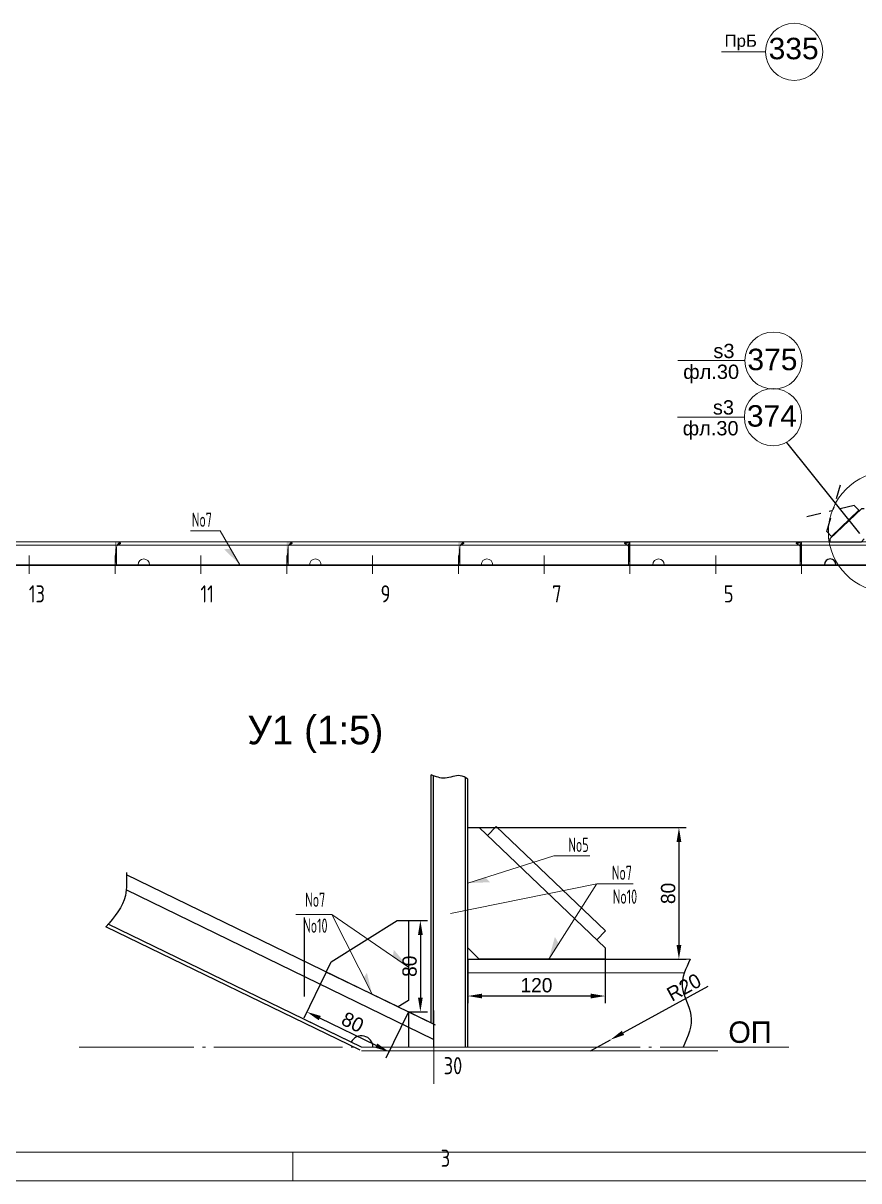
# Model space of a CAD drawing. Header units: millimetres. Extents: x 149544 to 197467, y -3118 to 25363.
# Drawn here: x 158827 to 161749, y 10130 to 14178 of the extents above; entities that cross this region are included whole.
import ezdxf

# ---------------------------------------------------------------- set-up
doc = ezdxf.new("R2010")
doc.units = ezdxf.units.MM
doc.header["$MEASUREMENT"] = 0
for name, pattern in [('K5LT32768', [0]), ('K5LT32769', [0]), ('K5LT32790', [520, 450, -30, 10, -30]), ('K5LT32791', [0]), ('K5LT32793', [10, 5, -5])]:
    doc.linetypes.add(name, pattern=pattern)
doc.layers.add('pen_035', color=1, linetype='Continuous')
doc.layers.add('pen_7', color=1, linetype='Continuous')
doc.styles.add('KTEXTSTYLE', font='GOST_AU.SHX', dxfattribs={"width": 0.96, "height": 5})
doc.styles.add('style5', font='arial.ttf', dxfattribs={"height": 3})
doc.dimstyles.new('PB5', dxfattribs={"dimscale": 20, "dimtxt": 2.5, "dimasz": 2.5, "dimexe": 1.25, "dimexo": 0, "dimtad": 1, "dimdec": 0, "dimlfac": 0.25, "dimtxsty": 'Standard', "dimcen": 2.5, "dimclrd": 7, "dimclre": 7, "dimclrt": 4, "dimadec": 0, "dimazin": 0, "dimtfac": 1, "dimtdec": 0, "dimtmove": 0, "dimatfit": 3, "dimfxl": 1.25, "dimarcsym": 0})

# ---------------------------------------------------------------- blocks, each defined once
blk = doc.blocks.new('U385')
at = {"layer": 'pen_035', "color": 1, "linetype": 'K5LT32769', "lineweight": 18, "true_color": 0xff0000}
for p, q in [((-174761.7, -3365), (-174745, -3365.4)), ((-174761.7, -3365), (-174746.7, -3365)), ((-174745, -3365.4), (-174746.7, -3365))]:
    blk.add_line(p, q, dxfattribs=at)
blk = doc.blocks.new('U386')
at = {"layer": 'pen_035', "color": 1, "linetype": 'K5LT32769', "lineweight": 18, "true_color": 0xff0000}
for p in [(-174754.7, -3378.3), (-174744.7, -3372.5)]:
    blk.add_line(p, (-174743.4, -3371.3), dxfattribs=at)
blk = doc.blocks.new('U387')
at = {"layer": 'pen_035', "color": 1, "linetype": 'K5LT32769', "lineweight": 18, "true_color": 0xff0000}
for p in [(-174754.7, -3378.3), (-174743.4, -3371.3)]:
    blk.add_line(p, (-174742.8, -3369.7), dxfattribs=at)
blk = doc.blocks.new('U388')
at = {"layer": 'pen_035', "color": 1, "linetype": 'K5LT32769', "lineweight": 18, "true_color": 0xff0000}
for p in [(-174754.7, -3378.3), (-174742.8, -3369.7)]:
    blk.add_line(p, (-174742.9, -3368), dxfattribs=at)
blk = doc.blocks.new('U389')
at = {"layer": 'pen_035', "color": 1, "linetype": 'K5LT32769', "lineweight": 18, "true_color": 0xff0000}
for p in [(-174755.8, -3379.1), (-174742.9, -3368)]:
    blk.add_line(p, (-174743.7, -3366.4), dxfattribs=at)
blk = doc.blocks.new('U390')
at = {"layer": 'pen_035', "color": 1, "linetype": 'K5LT32769', "lineweight": 18, "true_color": 0xff0000}
for p in [(-174755.8, -3379.1), (-174743.7, -3366.4)]:
    blk.add_line(p, (-174745, -3365.4), dxfattribs=at)
blk = doc.blocks.new('U391')
at = {"layer": 'pen_035', "color": 1, "linetype": 'K5LT32769', "lineweight": 18, "true_color": 0xff0000}
blk.add_line((-174761.7, -3445), (-174756.7, -3381.7), dxfattribs=at)
blk = doc.blocks.new('U392')
at = {"layer": 'pen_035', "color": 1, "linetype": 'K5LT32769', "lineweight": 18, "true_color": 0xff0000}
for p in [(-174761.7, -3445), (-174756.7, -3445)]:
    blk.add_line(p, (-174756.7, -3381.7), dxfattribs=at)
blk = doc.blocks.new('U417')
at = {"layer": 'pen_035', "color": 1, "linetype": 'K5LT32769', "lineweight": 18, "true_color": 0xff0000}
for p, q in [((-175961.7, -3365), (-175945, -3365.4)), ((-175961.7, -3365), (-175946.7, -3365)), ((-175945, -3365.4), (-175946.7, -3365))]:
    blk.add_line(p, q, dxfattribs=at)
blk = doc.blocks.new('U418')
at = {"layer": 'pen_035', "color": 1, "linetype": 'K5LT32769', "lineweight": 18, "true_color": 0xff0000}
for p in [(-175954.7, -3378.3), (-175944.7, -3372.5)]:
    blk.add_line(p, (-175943.4, -3371.3), dxfattribs=at)
blk = doc.blocks.new('U419')
at = {"layer": 'pen_035', "color": 1, "linetype": 'K5LT32769', "lineweight": 18, "true_color": 0xff0000}
for p in [(-175954.7, -3378.3), (-175943.4, -3371.3)]:
    blk.add_line(p, (-175942.8, -3369.7), dxfattribs=at)
blk = doc.blocks.new('U420')
at = {"layer": 'pen_035', "color": 1, "linetype": 'K5LT32769', "lineweight": 18, "true_color": 0xff0000}
for p in [(-175954.7, -3378.3), (-175942.8, -3369.7)]:
    blk.add_line(p, (-175942.9, -3368), dxfattribs=at)
blk = doc.blocks.new('U421')
at = {"layer": 'pen_035', "color": 1, "linetype": 'K5LT32769', "lineweight": 18, "true_color": 0xff0000}
for p in [(-175955.8, -3379.1), (-175942.9, -3368)]:
    blk.add_line(p, (-175943.7, -3366.4), dxfattribs=at)
blk = doc.blocks.new('U422')
at = {"layer": 'pen_035', "color": 1, "linetype": 'K5LT32769', "lineweight": 18, "true_color": 0xff0000}
for p in [(-175955.8, -3379.1), (-175943.7, -3366.4)]:
    blk.add_line(p, (-175945, -3365.4), dxfattribs=at)
blk = doc.blocks.new('U423')
at = {"layer": 'pen_035', "color": 1, "linetype": 'K5LT32769', "lineweight": 18, "true_color": 0xff0000}
blk.add_line((-175961.7, -3445), (-175956.7, -3381.7), dxfattribs=at)
blk = doc.blocks.new('U424')
at = {"layer": 'pen_035', "color": 1, "linetype": 'K5LT32769', "lineweight": 18, "true_color": 0xff0000}
for p in [(-175961.7, -3445), (-175956.7, -3445)]:
    blk.add_line(p, (-175956.7, -3381.7), dxfattribs=at)
blk = doc.blocks.new('U425')
at = {"layer": 'pen_035', "color": 1, "linetype": 'K5LT32769', "lineweight": 18, "true_color": 0xff0000}
for p, q in [((-175356.7, -3381.7), (-175361.7, -3445)), ((-175356.7, -3381.7), (-175356.7, -3445)), ((-175361.7, -3445), (-175356.7, -3445))]:
    blk.add_line(p, q, dxfattribs=at)
blk = doc.blocks.new('U426')
at = {"layer": 'pen_035', "color": 1, "linetype": 'K5LT32769', "lineweight": 18, "true_color": 0xff0000}
for p in [(-175354.7, -3378.3), (-175344.7, -3372.5)]:
    blk.add_line(p, (-175343.4, -3371.3), dxfattribs=at)
blk = doc.blocks.new('U427')
at = {"layer": 'pen_035', "color": 1, "linetype": 'K5LT32769', "lineweight": 18, "true_color": 0xff0000}
for p in [(-175354.7, -3378.3), (-175343.4, -3371.3)]:
    blk.add_line(p, (-175342.8, -3369.7), dxfattribs=at)
blk = doc.blocks.new('U428')
at = {"layer": 'pen_035', "color": 1, "linetype": 'K5LT32769', "lineweight": 18, "true_color": 0xff0000}
for p in [(-175354.7, -3378.3), (-175342.8, -3369.7)]:
    blk.add_line(p, (-175342.9, -3368), dxfattribs=at)
blk = doc.blocks.new('U429')
at = {"layer": 'pen_035', "color": 1, "linetype": 'K5LT32769', "lineweight": 18, "true_color": 0xff0000}
for p in [(-175355.8, -3379.1), (-175342.9, -3368)]:
    blk.add_line(p, (-175343.7, -3366.4), dxfattribs=at)
blk = doc.blocks.new('U430')
at = {"layer": 'pen_035', "color": 1, "linetype": 'K5LT32769', "lineweight": 18, "true_color": 0xff0000}
for p in [(-175355.8, -3379.1), (-175343.7, -3366.4)]:
    blk.add_line(p, (-175345, -3365.4), dxfattribs=at)
blk = doc.blocks.new('U431')
at = {"layer": 'pen_035', "color": 1, "linetype": 'K5LT32769', "lineweight": 18, "true_color": 0xff0000}
blk.add_line((-175361.7, -3445), (-175356.7, -3381.7), dxfattribs=at)
blk = doc.blocks.new('U432')
at = {"layer": 'pen_035', "color": 1, "linetype": 'K5LT32769', "lineweight": 18, "true_color": 0xff0000}
for p in [(-175345, -3365.4), (-175346.7, -3365)]:
    blk.add_line(p, (-175361.7, -3365), dxfattribs=at)
blk = doc.blocks.new('U449')
at = {"layer": 'pen_035', "color": 1, "linetype": 'K5LT32769', "lineweight": 18, "true_color": 0xff0000}
for p in [(-173561.7, -3365), (-173576.7, -3365)]:
    blk.add_line(p, (-173578.4, -3365.4), dxfattribs=at)
blk = doc.blocks.new('U450')
at = {"layer": 'pen_035', "color": 1, "linetype": 'K5LT32769', "lineweight": 18, "true_color": 0xff0000}
for p in [(-173561.7, -3365), (-173578.4, -3365.4)]:
    blk.add_line(p, (-173579.8, -3366.4), dxfattribs=at)
blk = doc.blocks.new('U451')
at = {"layer": 'pen_035', "color": 1, "linetype": 'K5LT32769', "lineweight": 18, "true_color": 0xff0000}
for p in [(-173561.7, -3365), (-173579.8, -3366.4)]:
    blk.add_line(p, (-173580.6, -3368), dxfattribs=at)
blk = doc.blocks.new('U452')
at = {"layer": 'pen_035', "color": 1, "linetype": 'K5LT32769', "lineweight": 18, "true_color": 0xff0000}
for p in [(-173561.7, -3365), (-173580.6, -3368)]:
    blk.add_line(p, (-173580.7, -3369.7), dxfattribs=at)
blk = doc.blocks.new('U453')
at = {"layer": 'pen_035', "color": 1, "linetype": 'K5LT32769', "lineweight": 18, "true_color": 0xff0000}
for p in [(-173580.7, -3369.7), (-173561.7, -3365)]:
    blk.add_line(p, (-173580, -3371.3), dxfattribs=at)
blk = doc.blocks.new('U454')
at = {"layer": 'pen_035', "color": 1, "linetype": 'K5LT32769', "lineweight": 18, "true_color": 0xff0000}
for p in [(-173580, -3371.3), (-173561.7, -3365)]:
    blk.add_line(p, (-173578.7, -3372.5), dxfattribs=at)
blk = doc.blocks.new('U455')
at = {"layer": 'pen_035', "color": 1, "linetype": 'K5LT32769', "lineweight": 18, "true_color": 0xff0000}
for p in [(-173578.7, -3372.5), (-173561.7, -3365)]:
    blk.add_line(p, (-173568.7, -3378.3), dxfattribs=at)
blk = doc.blocks.new('U456')
at = {"layer": 'pen_035', "color": 1, "linetype": 'K5LT32769', "lineweight": 18, "true_color": 0xff0000}
for p in [(-173568.7, -3378.3), (-173561.7, -3365)]:
    blk.add_line(p, (-173567.7, -3379.1), dxfattribs=at)
blk = doc.blocks.new('U457')
at = {"layer": 'pen_035', "color": 1, "linetype": 'K5LT32769', "lineweight": 18, "true_color": 0xff0000}
for p in [(-173567.7, -3379.1), (-173561.7, -3365)]:
    blk.add_line(p, (-173567, -3380.4), dxfattribs=at)
blk = doc.blocks.new('U458')
at = {"layer": 'pen_035', "color": 1, "linetype": 'K5LT32769', "lineweight": 18, "true_color": 0xff0000}
for p in [(-173567, -3380.4), (-173561.7, -3365)]:
    blk.add_line(p, (-173566.7, -3381.7), dxfattribs=at)
blk = doc.blocks.new('U459')
at = {"layer": 'pen_035', "color": 1, "linetype": 'K5LT32769', "lineweight": 18, "true_color": 0xff0000}
for p in [(-173561.7, -3365), (-173566.7, -3381.7)]:
    blk.add_line(p, (-173566.7, -3445), dxfattribs=at)
blk = doc.blocks.new('U460')
at = {"layer": 'pen_035', "color": 1, "linetype": 'K5LT32769', "lineweight": 18, "true_color": 0xff0000}
for p, q in [((-173561.7, -3365), (-173566.7, -3445)), ((-173561.7, -3365), (-173561.7, -3445)), ((-173566.7, -3445), (-173561.7, -3445))]:
    blk.add_line(p, q, dxfattribs=at)
blk = doc.blocks.new('U461')
at = {"layer": 'pen_035', "color": 1, "linetype": 'K5LT32769', "lineweight": 18, "true_color": 0xff0000}
for p in [(-174161.7, -3365), (-174176.7, -3365)]:
    blk.add_line(p, (-174178.4, -3365.4), dxfattribs=at)
blk = doc.blocks.new('U462')
at = {"layer": 'pen_035', "color": 1, "linetype": 'K5LT32769', "lineweight": 18, "true_color": 0xff0000}
for p in [(-174161.7, -3365), (-174178.4, -3365.4)]:
    blk.add_line(p, (-174179.8, -3366.4), dxfattribs=at)
blk = doc.blocks.new('U463')
at = {"layer": 'pen_035', "color": 1, "linetype": 'K5LT32769', "lineweight": 18, "true_color": 0xff0000}
for p in [(-174161.7, -3365), (-174179.8, -3366.4)]:
    blk.add_line(p, (-174180.6, -3368), dxfattribs=at)
blk = doc.blocks.new('U464')
at = {"layer": 'pen_035', "color": 1, "linetype": 'K5LT32769', "lineweight": 18, "true_color": 0xff0000}
for p in [(-174161.7, -3365), (-174180.6, -3368)]:
    blk.add_line(p, (-174180.7, -3369.7), dxfattribs=at)
blk = doc.blocks.new('U465')
at = {"layer": 'pen_035', "color": 1, "linetype": 'K5LT32769', "lineweight": 18, "true_color": 0xff0000}
for p in [(-174180.7, -3369.7), (-174161.7, -3365)]:
    blk.add_line(p, (-174180, -3371.3), dxfattribs=at)
blk = doc.blocks.new('U466')
at = {"layer": 'pen_035', "color": 1, "linetype": 'K5LT32769', "lineweight": 18, "true_color": 0xff0000}
for p in [(-174180, -3371.3), (-174161.7, -3365)]:
    blk.add_line(p, (-174178.7, -3372.5), dxfattribs=at)
blk = doc.blocks.new('U467')
at = {"layer": 'pen_035', "color": 1, "linetype": 'K5LT32769', "lineweight": 18, "true_color": 0xff0000}
for p in [(-174178.7, -3372.5), (-174161.7, -3365)]:
    blk.add_line(p, (-174168.7, -3378.3), dxfattribs=at)
blk = doc.blocks.new('U468')
at = {"layer": 'pen_035', "color": 1, "linetype": 'K5LT32769', "lineweight": 18, "true_color": 0xff0000}
for p in [(-174168.7, -3378.3), (-174161.7, -3365)]:
    blk.add_line(p, (-174167.7, -3379.1), dxfattribs=at)
blk = doc.blocks.new('U469')
at = {"layer": 'pen_035', "color": 1, "linetype": 'K5LT32769', "lineweight": 18, "true_color": 0xff0000}
for p in [(-174167.7, -3379.1), (-174161.7, -3365)]:
    blk.add_line(p, (-174167, -3380.4), dxfattribs=at)
blk = doc.blocks.new('U470')
at = {"layer": 'pen_035', "color": 1, "linetype": 'K5LT32769', "lineweight": 18, "true_color": 0xff0000}
for p in [(-174167, -3380.4), (-174161.7, -3365)]:
    blk.add_line(p, (-174166.7, -3381.7), dxfattribs=at)
blk = doc.blocks.new('U471')
at = {"layer": 'pen_035', "color": 1, "linetype": 'K5LT32769', "lineweight": 18, "true_color": 0xff0000}
for p in [(-174161.7, -3365), (-174166.7, -3381.7)]:
    blk.add_line(p, (-174166.7, -3445), dxfattribs=at)
blk = doc.blocks.new('U472')
at = {"layer": 'pen_035', "color": 1, "linetype": 'K5LT32769', "lineweight": 18, "true_color": 0xff0000}
for p, q in [((-174161.7, -3365), (-174166.7, -3445)), ((-174161.7, -3365), (-174161.7, -3445)), ((-174166.7, -3445), (-174161.7, -3445))]:
    blk.add_line(p, q, dxfattribs=at)
blk = doc.blocks.new('*D2478')
at = {"color": 7, "lineweight": -2}
for p, q in [((160174.2, 11040.1), (160240.8, 11040.1)), ((160215.8, 10990.1), (160215.8, 10770.7)), ((160174.2, 10720.7), (160240.8, 10720.7))]:
    blk.add_line(p, q, dxfattribs=at)
at = {"color": 7}
for points in [[(160207.5, 10990.1), (160224.1, 10990.1), (160215.8, 11040.1)], [(160207.5, 10770.7), (160224.1, 10770.7), (160215.8, 10720.7)]]:
    blk.add_solid(points, dxfattribs=at)
at = {"layer": 'Defpoints', "color": 0}
for p in [(160174.2, 11040.1), (160174.2, 10720.7), (160215.8, 10720.7)]:
    blk.add_point(p, dxfattribs=at)
at = {"color": 4, "insert": (160178.3, 10880.4), "char_height": 50, "attachment_point": 5, "rotation": 90}
blk.add_mtext('80', dxfattribs=at)
blk = doc.blocks.new('*D2479')
at = {"color": 7, "lineweight": -2}
for p, q in [((160381.6, 11365.2), (161144.8, 11365.2)), ((161119.8, 11315.2), (161119.8, 10955.2)), ((160381.6, 10905.2), (161144.8, 10905.2))]:
    blk.add_line(p, q, dxfattribs=at)
at = {"color": 7}
for points in [[(161111.5, 11315.2), (161128.2, 11315.2), (161119.8, 11365.2)], [(161111.5, 10955.2), (161128.2, 10955.2), (161119.8, 10905.2)]]:
    blk.add_solid(points, dxfattribs=at)
at = {"layer": 'Defpoints', "color": 0}
for p in [(160381.6, 11365.2), (160381.6, 10905.2), (161119.8, 10905.2)]:
    blk.add_point(p, dxfattribs=at)
at = {"color": 4, "insert": (161082.3, 11135.2), "char_height": 50, "attachment_point": 5, "rotation": 90}
blk.add_mtext('80', dxfattribs=at)
blk = doc.blocks.new('*D2480')
at = {"color": 7, "lineweight": -2}
for p, q in [((160381.6, 10905.2), (160381.6, 10751.4)), ((160861.6, 10905.2), (160861.6, 10751.4)), ((160811.6, 10776.4), (160431.6, 10776.4))]:
    blk.add_line(p, q, dxfattribs=at)
at = {"color": 7}
for points in [[(160431.6, 10784.7), (160431.6, 10768), (160381.6, 10776.4)], [(160811.6, 10784.7), (160811.6, 10768), (160861.6, 10776.4)]]:
    blk.add_solid(points, dxfattribs=at)
at = {"layer": 'Defpoints', "color": 0}
for p in [(160381.6, 10905.2), (160861.6, 10905.2), (160381.6, 10776.4)]:
    blk.add_point(p, dxfattribs=at)
at = {"color": 4, "insert": (160621.6, 10813.9), "char_height": 50, "attachment_point": 5}
blk.add_mtext('120', dxfattribs=at)
blk = doc.blocks.new('*D2481')
at = {"color": 7, "lineweight": -2}
for p, q in [((159887, 10860.3), (159808.3, 10698.5)), ((160061.5, 10603.1), (159864.2, 10699.1)), ((160174.2, 10720.7), (160095.5, 10558.8))]:
    blk.add_line(p, q, dxfattribs=at)
at = {"color": 7}
for points in [[(159867.8, 10706.6), (159860.5, 10691.6), (159819.2, 10720.9)], [(160065.1, 10610.6), (160057.8, 10595.6), (160106.4, 10581.3)]]:
    blk.add_solid(points, dxfattribs=at)
at = {"layer": 'Defpoints', "color": 0}
for p in [(159887, 10860.3), (159819.2, 10720.9), (160174.2, 10720.7)]:
    blk.add_point(p, dxfattribs=at)
at = {"color": 4, "insert": (159979.2, 10684.8), "char_height": 50, "attachment_point": 5, "rotation": 334.0649}
blk.add_mtext('80', dxfattribs=at)
blk = doc.blocks.new('*D2482')
at = {"color": 7, "lineweight": -2}
for p, q in [((161221.2, 10809.7), (160924.3, 10647.6)), ((160810.2, 10585.2), (160880.4, 10623.6))]:
    blk.add_line(p, q, dxfattribs=at)
at = {"color": 7}
blk.add_solid([(160920.3, 10654.9), (160928.3, 10640.2), (160880.4, 10623.6)], dxfattribs=at)
at = {"layer": 'Defpoints', "color": 0}
for p in [(160880.4, 10623.6), (160810.2, 10585.2)]:
    blk.add_point(p, dxfattribs=at)
at = {"color": 4, "insert": (161137.4, 10806.7), "char_height": 50, "attachment_point": 5, "rotation": 28.6411}
blk.add_mtext('R20', dxfattribs=at)

msp = doc.modelspace()

# ---------------------------------------------------------------- hatches: boundary and pattern name
for points in [[(159148.7, 12284.7), (159153.7, 12284.7), (159153.7, 12348), (159154, 12349.4), (159154.7, 12350.6), (159155.7, 12351.5), (159165.7, 12357.2), (159167, 12358.4), (159167.7, 12360), (159167.6, 12361.7), (159166.8, 12363.3), (159165.4, 12364.3), (159163.7, 12364.7), (159148.7, 12364.7)], [(159748.7, 12284.7), (159753.7, 12284.7), (159753.7, 12348), (159754, 12349.4), (159754.7, 12350.6), (159755.7, 12351.5), (159765.7, 12357.2), (159767, 12358.4), (159767.7, 12360), (159767.6, 12361.7), (159766.8, 12363.3), (159765.4, 12364.3), (159763.7, 12364.7), (159748.7, 12364.7)], [(160348.7, 12284.7), (160353.7, 12284.7), (160353.7, 12348), (160354, 12349.4), (160354.7, 12350.6), (160355.7, 12351.5), (160365.7, 12357.2), (160367, 12358.4), (160367.7, 12360), (160367.6, 12361.7), (160366.8, 12363.3), (160365.4, 12364.3), (160363.7, 12364.7), (160348.7, 12364.7)], [(160948.7, 12284.7), (160943.7, 12284.7), (160943.7, 12348), (160943.5, 12349.4), (160942.8, 12350.6), (160941.7, 12351.5), (160931.7, 12357.2), (160930.5, 12358.4), (160929.8, 12360), (160929.9, 12361.7), (160930.7, 12363.3), (160932, 12364.3), (160933.7, 12364.7), (160948.7, 12364.7)], [(161548.7, 12284.7), (161543.7, 12284.7), (161543.7, 12348), (161543.5, 12349.4), (161542.8, 12350.6), (161541.7, 12351.5), (161531.7, 12357.2), (161530.5, 12358.4), (161529.8, 12360), (161529.9, 12361.7), (161530.7, 12363.3), (161532, 12364.3), (161533.7, 12364.7), (161548.7, 12364.7)], [(159552.1, 12340.6), (159529.5, 12338.5), (159585.1, 12284.7)], [(160443.5, 11191), (160458.9, 11174.4), (160381.6, 11171.2)], [(160699.4, 10959.8), (160686.2, 10983.1), (160664.7, 10905.2)], [(160119.5, 10915), (160123.1, 10937.9), (160174.2, 10877.4)], [(160017.9, 10840.4), (160029, 10857.7), (160047, 10782.5)]]:
    msp.add_hatch(color=0).paths.add_polyline_path(points)

# ---------------------------------------------------------------- linework, layer by layer
at = {"color": 0, "linetype": 'K5LT32768', "lineweight": 18}
for p, q in [((161422.7, 14078.4), (161269.1, 14078.4)), ((161350.6, 12998.3), (161116.2, 12998.3)), ((161348.7, 12800.9), (161114.3, 12800.9)), ((159516, 12402.9), (159412.3, 12402.9)), ((159516, 12402.9), (159585.1, 12284.7)), ((158848.7, 12252.7), (158848.7, 12316.7)), ((159148.7, 12252.7), (159148.7, 12316.7)), ((159448.7, 12252.7), (159448.7, 12316.7)), ((159748.7, 12252.7), (159748.7, 12316.7)), ((160048.7, 12252.7), (160048.7, 12316.7)), ((160348.7, 12252.7), (160348.7, 12316.7)), ((160648.7, 12252.7), (160648.7, 12316.7)), ((160948.7, 12252.7), (160948.7, 12316.7)), ((161248.7, 12252.7), (161248.7, 12316.7)), ((161548.7, 12252.7), (161548.7, 12316.7)), ((160681.9, 11266.1), (160381.6, 11171.2)), ((160681.9, 11266.1), (160808.8, 11266.1)), ((160833.2, 11168.4), (160321.6, 11065.4)), ((160831.8, 11168.1), (160664.7, 10905.2)), ((160833.2, 11168.4), (160960.1, 11168.4)), ((159779.9, 11061), (159906.8, 11061)), ((159906.8, 11061), (160174.2, 10877.4)), ((159906.8, 11061), (160047, 10782.5)), ((160262.7, 10469.4), (160262.7, 10725.4)), ((151370.4, 10130.1), (168190.4, 10130.1))]:
    msp.add_line(p, q, dxfattribs=at)
at = {"color": 7}
for p, q in [((161495.4, 12712.5), (161751.6, 12393.7)), ((160174.2, 10720.6), (160174.2, 10597.2)), ((160261.2, 10679.6), (160261.2, 10597.8))]:
    msp.add_line(p, q, dxfattribs=at)
at = {"color": 0, "linetype": 'Continuous'}
for p, q in [((161670.5, 12515.9), (161684.6, 12563.9)), ((161654.6, 12473.1), (161644.9, 12470.7)), ((161748.5, 12475), (161653, 12383.8)), ((161659.3, 12477.6), (161662.1, 12487.2)), ((161615.7, 12463.6), (161567.1, 12451.8)), ((161655.1, 12381.6), (161653, 12383.8)), ((160253.6, 10682), (160253.6, 11550.3)), ((160261.6, 10678.1), (160261.6, 11547.1)), ((160373.6, 10597.2), (160373.6, 11539.8)), ((160381.6, 10597.2), (160381.6, 11535.3)), ((160261.2, 10678.2), (159188, 11200.6)), ((160261.2, 10624.8), (159187.4, 11147.5)), ((160004.9, 10586.5), (159116.6, 11018.8)), ((160010.2, 10597.2), (159124.7, 11028.2)), ((159810.2, 10774.6), (159810.2, 11050.5)), ((160010.2, 10597.2), (159818.2, 10690.8)), ((160269, 10674.5), (160174.2, 10720.7))]:
    msp.add_line(p, q, dxfattribs=at)
at = {"color": 0, "linetype": 'K5LT32769', "lineweight": 18}
for p, q in [((161846.7, 12364.7), (156310.7, 12364.7)), ((161846.7, 12352.7), (156310.7, 12352.7)), ((160450.6, 11337.6), (160480.9, 11369.4)), ((160480.9, 11369.4), (160863, 11004.6)), ((160832.7, 10972.9), (160863, 11004.6)), ((160381.6, 10905.2), (161159.6, 10905.2)), ((160381.6, 10857.2), (161138.9, 10857.2)), ((151770.4, 10230.1), (168090.4, 10230.1))]:
    msp.add_line(p, q, dxfattribs=at)
at = {"color": 0, "linetype": 'K5LT32791', "lineweight": 18}
for p, q in [((155956.1, 12284.7), (161798.7, 12284.7)), ((155956.1, 12284.7), (161798.7, 12284.7)), ((155956.1, 12281.7), (161798.7, 12281.7)), ((160776, 10597.2), (160010.2, 10597.2)), ((160776, 10597.2), (160010.2, 10597.2)), ((161256.1, 10585.2), (160010.2, 10585.2))]:
    msp.add_line(p, q, dxfattribs=at)
at = {"color": 0, "linetype": 'K5LT32790', "lineweight": 18}
for p, q in [((155956.1, 12284.7), (163178.7, 12284.7)), ((161504.1, 10597.2), (159022.5, 10597.2))]:
    msp.add_line(p, q, dxfattribs=at)
at = {"color": 7, "linetype": 'K5LT32768', "lineweight": 18}
msp.add_line((159770.4, 10230.1), (159770.4, 10130.1), dxfattribs=at)
at = {"color": 0, "linetype": 'K5LT32793', "const_width": 0.18}
for points in [[(159148.7, 12284.7), (159153.7, 12284.7), (159153.7, 12348), (159154, 12349.4), (159154.7, 12350.6), (159155.7, 12351.5), (159165.7, 12357.2), (159167, 12358.4), (159167.7, 12360), (159167.6, 12361.7), (159166.8, 12363.3), (159165.4, 12364.3), (159163.7, 12364.7), (159148.7, 12364.7), (159148.7, 12284.7)], [(159748.7, 12284.7), (159753.7, 12284.7), (159753.7, 12348), (159754, 12349.4), (159754.7, 12350.6), (159755.7, 12351.5), (159765.7, 12357.2), (159767, 12358.4), (159767.7, 12360), (159767.6, 12361.7), (159766.8, 12363.3), (159765.4, 12364.3), (159763.7, 12364.7), (159748.7, 12364.7), (159748.7, 12284.7)], [(160348.7, 12284.7), (160353.7, 12284.7), (160353.7, 12348), (160354, 12349.4), (160354.7, 12350.6), (160355.7, 12351.5), (160365.7, 12357.2), (160367, 12358.4), (160367.7, 12360), (160367.6, 12361.7), (160366.8, 12363.3), (160365.4, 12364.3), (160363.7, 12364.7), (160348.7, 12364.7), (160348.7, 12284.7)], [(160948.7, 12284.7), (160943.7, 12284.7), (160943.7, 12348), (160943.5, 12349.4), (160942.8, 12350.6), (160941.7, 12351.5), (160931.7, 12357.2), (160930.5, 12358.4), (160929.8, 12360), (160929.9, 12361.7), (160930.7, 12363.3), (160932, 12364.3), (160933.7, 12364.7), (160948.7, 12364.7), (160948.7, 12284.7)], [(161548.7, 12284.7), (161543.7, 12284.7), (161543.7, 12348), (161543.5, 12349.4), (161542.8, 12350.6), (161541.7, 12351.5), (161531.7, 12357.2), (161530.5, 12358.4), (161529.8, 12360), (161529.9, 12361.7), (161530.7, 12363.3), (161532, 12364.3), (161533.7, 12364.7), (161548.7, 12364.7), (161548.7, 12284.7)]]:
    msp.add_lwpolyline(points, dxfattribs=at)
at = {"color": 0, "linetype": 'Continuous'}
for points in [[(161767.8, 12479.7, 0), (161757.8, 12479.7, 0), (161647.8, 12374.7, 0), (161647.8, 12364.7, 0), (161757.8, 12364.7, 0), (161767.8, 12374.7, 0)], [(161749.6, 12473.9, 0), (161732.3, 12492, 0), (161683.7, 12480.2, 0)], [(161654, 12382.7, 0), (161636.8, 12400.8, 0), (161650.8, 12448.8, 0)], [(160381.6, 11365.2, 0), (160421.6, 11365.2, 0), (160861.6, 10945.2, 0), (160861.6, 10905.2, 0), (160421.6, 10905.2, 0), (160381.6, 10945.2, 0)], [(159887, 10860.3, 0), (159904.5, 10896.3, 0), (160134.2, 11040.1, 0), (160174.2, 11040.1, 0), (160174.2, 10760.6, 0), (160138.2, 10738.1, 0), (159887, 10860.3, 0)]]:
    msp.add_polyline3d(points, dxfattribs=at)
at = {"color": 0, "linetype": 'K5LT32768', "lineweight": 18}
msp.add_circle((161853.2, 12399.4), 211, dxfattribs=at)
for centre, start, end in [((161522.7, 14078.4), 0, 180), ((161522.7, 14078.4), 180, 0), ((161450.6, 12998.3), 0, 180), ((161450.6, 12998.3), 180, 0), ((161448.7, 12800.9), 0, 180), ((161448.7, 12800.9), 180, 0)]:
    msp.add_arc(centre, 100, start, end, dxfattribs=at)
at = {"color": 0, "linetype": 'K5LT32769', "lineweight": 18}
for centre in [(159248.7, 12284.7), (159848.7, 12284.7), (160448.7, 12284.7), (161048.7, 12284.7)]:
    msp.add_arc(centre, 20, 0, 180, dxfattribs=at)
at = {"color": 0, "linetype": 'Continuous'}
for centre, radius, end in [((161648.7, 12284.7), 20, 180), ((160010.2, 10597.2), 40, 154.0466)]:
    msp.add_arc(centre, radius, 0, end, dxfattribs=at)
at = {"color": 0}
for points in [[(160381.6, 11535.3), (160355.2, 11546.8), (160302.5, 11538.2), (160253.6, 11550.3)], [(161159.6, 10905.2), (161131.5, 10808), (161161.7, 10709.6), (161134.4, 10597.2)]]:
    msp.add_spline(points, degree=3, dxfattribs=at)
msp.add_open_spline([(159188, 11208.1), (159187.9, 11181.2), (159193.5, 11107.4), (159146.1, 11052.8), (159116.6, 11018.8)], degree=3, knots=[137.017884, 137.017884, 137.017884, 137.017884, 215.258546, 343.943451, 343.943451, 343.943451, 343.943451], dxfattribs=at)

# ---------------------------------------------------------------- block references
for name in ['U417', 'U423', 'U424', 'U422', 'U421', 'U420', 'U419', 'U418', 'U432', 'U425', 'U431', 'U430', 'U429', 'U428', 'U427', 'U426', 'U385', 'U391', 'U392', 'U390', 'U389', 'U388', 'U387', 'U386', 'U464', 'U465', 'U463', 'U466', 'U462', 'U467', 'U461', 'U468', 'U469', 'U470', 'U471', 'U472', 'U452', 'U453', 'U451', 'U454', 'U450', 'U455', 'U449', 'U456', 'U457', 'U458', 'U459', 'U460']:
    msp.add_blockref(name, (335110.4, 15729.7), dxfattribs=at)

# ---------------------------------------------------------------- texts
at = {"color": 0, "style": 'KTEXTSTYLE'}
for s, insert, char_height, attachment_point in [('\\H3.5;\\W0.965;\\Q15;\\Q0;\\W0.765;\\H50.00;{\\c16711935;No7}', (159416.8, 12467), 2.5, 1), ('{\\H24x;\\W0.965;\\C6;13}', (158847, 12212.7), 2.5, 1), ('{\\H24x;\\W0.965;\\C6;11}', (159447, 12212.7), 2.5, 1), ('{\\H24x;\\W0.965;\\C6; 9}', (160047, 12212.7), 2.5, 1), ('{\\H24x;\\W0.965;\\C6; 7}', (160647, 12212.7), 2.5, 1), ('{\\H24x;\\W0.965;\\C6; 5}', (161247, 12212.7), 2.5, 1), ('\\H3.5;\\W0.965;\\Q15;\\Q0;\\W0.765;\\H50.00;No5', (160804.3, 11330.2), 2.5, 3), ('\\H3.5;\\W0.965;\\Q15;\\Q0;\\W0.765;\\H50.00;No7', (160955.6, 11232.4), 2.5, 3), ('\\H3.5;\\W0.965;\\Q15;\\Q0;\\W0.765;\\H50.00;No7', (159883.3, 11138), 2.5, 3), ('\\H3.5;\\W0.965;\\Q15;\\Q0;\\W0.765;\\H50.00;No10', (160973.7, 11149), 2.5, 3), ('\\H3.5;\\W0.965;\\Q15;\\Q0;\\W0.765;\\H50.00;No10', (159891.3, 11047.6), 2.5, 3), ('{\\H24x;\\W0.965;\\C6;30}', (160297.5, 10562.7), 2.5, 1), ('{\\H6x;\\W0.965;\\C6;3}', (160287.1, 10239.2), 10, 1)]:
    msp.add_mtext(s, dxfattribs=dict(at, insert=insert, char_height=char_height, attachment_point=attachment_point))
at = {"layer": 'pen_7', "color": 0, "style": 'style5'}
for s, height, p in [('ПрБ', 42, (161279.2, 14095.7)), ('s3', 50, (161240.3, 13007.1)), ('фл.30', 50, (161134.8, 12934.3)), ('s3', 50, (161238.5, 12809.8)), ('фл.30', 50, (161133, 12737))]:
    msp.add_text(s, height=height, dxfattribs=at).set_placement(p)
at = {"layer": 'pen_7', "color": 2, "style": 'style5'}
for s, p in [('335', (161433.4, 14052.2)), ('375', (161359.3, 12964.9)), ('374', (161357.4, 12767.5))]:
    msp.add_text(s, height=75, dxfattribs=at).set_placement(p)
at = {"layer": 'pen_7', "color": 0, "style": 'style5', "width": 0.965}
for s, height, p in [('У1 (1:5)', 100, (159611.2, 11656.7)), ('ОП', 75, (161292.5, 10612.6))]:
    msp.add_text(s, height=height, dxfattribs=at).set_placement(p)

# ---------------------------------------------------------------- dimensions: what is measured, and where the dimension line sits
at = {"color": 0}
dim = msp.add_linear_dim(base=(161119.8, 10905.2), p1=(160381.6, 11365.2), p2=(160381.6, 10905.2), angle=90, text='80', dimstyle='PB5', dxfattribs=at)
dim.commit()
dim.dimension.update_dxf_attribs({"geometry": '*D2479', "text_midpoint": (161082.3, 11135.2)})
for base, p1, p2, angle, picture, middle in [((160215.8, 10720.7), (160174.2, 11040.1), (160174.2, 10720.7), 90, '*D2478', (160178.3, 10880.4)), ((160381.6, 10776.4), (160861.6, 10905.2), (160381.6, 10905.2), 180, '*D2480', (160621.6, 10813.9))]:
    dim = msp.add_linear_dim(base=base, p1=p1, p2=p2, angle=angle, dimstyle='PB5', dxfattribs=at)
    dim.commit()
    dim.dimension.update_dxf_attribs({"geometry": picture, "text_midpoint": middle})
dim = msp.add_aligned_dim(p1=(160174.2, 10720.7), p2=(159887, 10860.3), distance=155, dimstyle='PB5', dxfattribs=at)
dim.commit()
dim.dimension.update_dxf_attribs({"geometry": '*D2481', "text_midpoint": (159979.2, 10684.8)})
dim = msp.add_radius_dim(center=(160810.2, 10585.2), mpoint=(160880.4, 10623.6), dimstyle='PB5', dxfattribs=at)
dim.commit()
dim.dimension.update_dxf_attribs({"geometry": '*D2482', "text_midpoint": (161155.4, 10773.8), "dimtype": 164})

doc.saveas('drawing.dxf')
